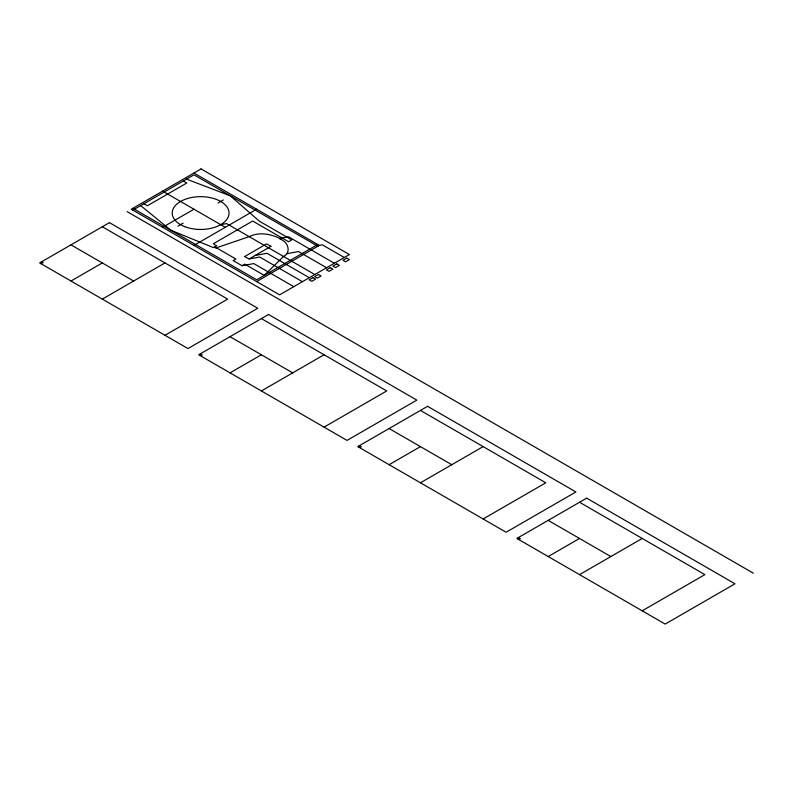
<?xml version="1.0" encoding="UTF-8"?>
<svg xmlns="http://www.w3.org/2000/svg" width="793" height="793" viewBox="0 0 793 793"><rect width="100%" height="100%" fill="white"/><g stroke="black" fill="none" stroke-linecap="round" stroke-linejoin="round"><path stroke-width="1.19" d="M244.71 256.536L266.488 243.907L270.928 246.246M270.928 246.345L249.2 258.944L259.717 257.041L302.42 281.684M162.624 227.304L193.948 209.223M70.983 281.019L102.307 262.939M177.919 226.164L183.143 223.14M218.095 202.968L223.309 199.955M193.958 245.394L256.635 209.213M102.317 299.11L164.994 262.929M215.874 248.11L217.004 247.466M279.998 238.624L281.565 237.712M214.873 246.881L235.898 259.024L233.182 260.59L242.053 265.714L244.769 264.148L264.228 275.379L283.537 256.456C290.545 253.373 288.85 243.897 282.952 240.586A30.332 17.515 0 0 0 276.707 236.988C268.103 233.529 257.725 232.29 249.22 236.641L216.439 247.793M316.169 245.394L256.635 279.77L134.423 209.213L193.958 174.837L317.844 246.236M256.635 281.584L319.301 245.394L193.958 173.033M164.994 335.29L227.66 299.11L102.317 226.748M230.059 372.859L261.373 354.778M261.393 390.949L324.059 354.768M324.059 427.13L386.736 390.949L261.393 318.588M389.125 464.698L420.449 446.618M420.459 482.788L483.135 446.608M483.135 518.969L545.802 482.788L420.459 410.417M548.201 556.537L579.514 538.457M579.534 574.628L642.201 538.447M642.201 610.808L704.878 574.628L579.534 502.256M249.151 258.974L244.73 256.664M220.702 224.647L226.58 223.586L314.811 274.537M214.348 246.98L215.399 246.792M215.914 247.882L216.965 247.694M280.781 238.168L288.483 236.78L334.349 263.256M255.287 255.435L267.033 253.314L309.3 277.709M315.753 245.433L316.803 245.235M317.061 245.79L322.345 244.829L344.301 257.507M317.319 246.336L318.37 246.147M286.818 253.681L298.564 251.559L326.577 267.737M242.053 265.714L253.8 263.593L293.787 286.669M186.524 179.139L230.386 195.871L259.37 221.188L291.784 239.902L288.573 241.756L252.67 221.039L213.267 243.788L216.747 245.8L213.535 247.654L170.852 230.248L140.688 205.595M183.312 180.992L186.801 183.005L147.389 205.754L143.9 203.742M279.651 238.425L280.335 238.822M162.605 191.133L225.281 227.313M127.118 211.622L753.35 573.18M70.964 244.849L133.64 281.029M230.039 336.688L292.706 372.869M389.105 428.527L451.782 464.708M548.181 520.367L610.848 556.547M281.396 237.414L281.733 238.019M279.83 238.316L280.167 238.921M518.166 537.694L520.406 538.705L518.166 539.2M359.1 445.854L361.34 446.875L359.1 447.361M200.024 354.015L202.265 355.036L200.024 355.522M132.6 208.46L134.84 208.946L132.6 209.967M40.958 262.176L43.199 262.661L40.958 263.682M201.085 168.919L131.291 209.213L279.622 294.847L349.406 254.553L201.085 168.919M109.444 222.635L39.65 262.929L187.981 348.563L257.765 308.269L109.444 222.635M312.977 277.639L309.171 279.83L311.758 281.327L315.564 279.136L312.977 277.639M318.479 274.457L314.672 276.648L317.269 278.145L321.076 275.954L318.479 274.457M330.255 267.657L326.448 269.858L329.036 271.355L332.842 269.154L330.255 267.657M336.767 263.9L332.961 266.101L335.548 267.598L339.354 265.397L336.767 263.9M346.779 258.121L342.972 260.312L345.57 261.809L349.376 259.618L346.779 258.121M268.51 314.474L198.716 354.768L347.047 440.402L416.84 400.108L268.51 314.474M427.586 406.313L357.792 446.608L506.122 532.242L575.906 491.947L427.586 406.313M586.651 498.153L516.858 538.447L665.188 624.081L734.982 583.787L586.651 498.153M184.7 226.639A28.399 16.395 0 0 0 228.949 214.229A28.399 16.395 0 0 0 188.209 198.309A28.399 16.395 0 0 0 184.7 226.639"/></g></svg>
